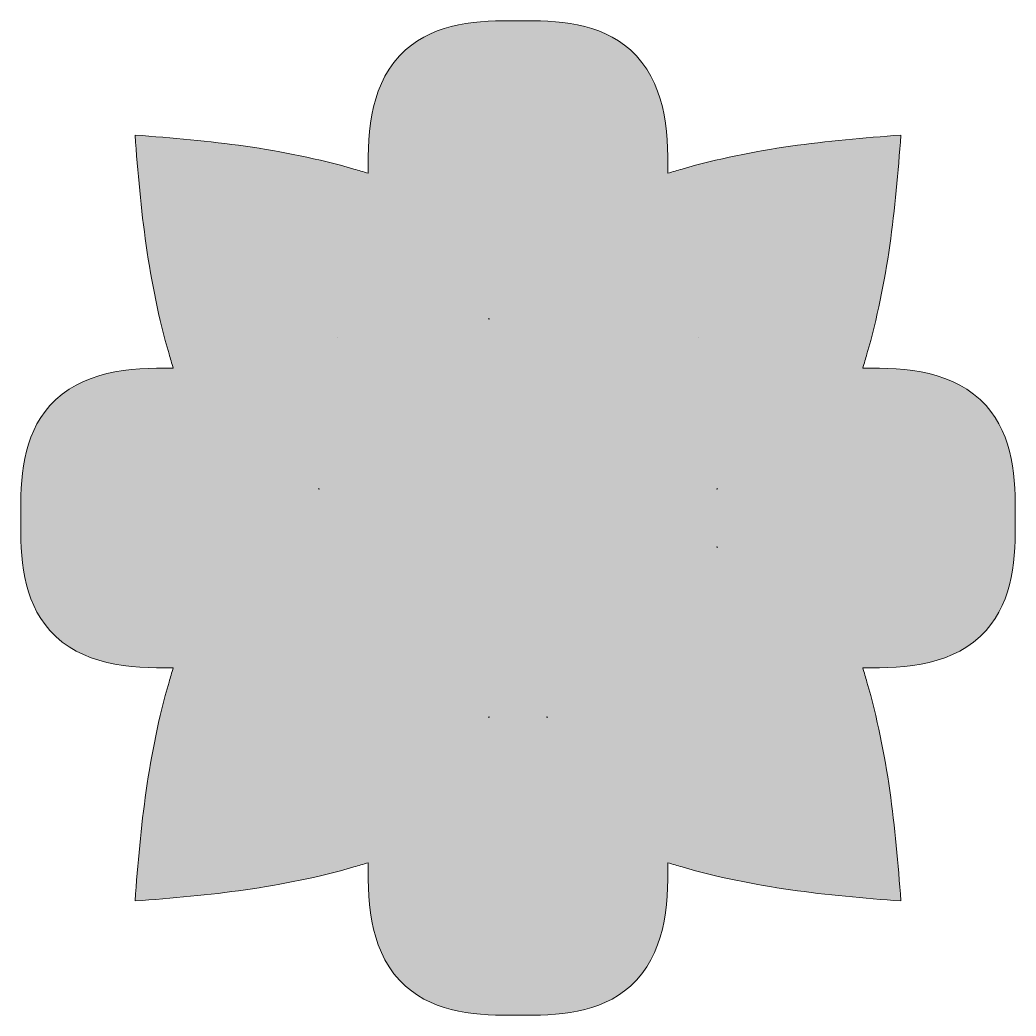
# Model space of a CAD drawing. Header units: inches. Extents: x 57 to 653, y -399 to -7.
# Drawn here: x 364.8 to 549.9, y -399.2 to -214.1 of the extents above; entities that cross this region are included whole.
import ezdxf

# ---------------------------------------------------------------- set-up
doc = ezdxf.new("R2010")
doc.units = ezdxf.units.IN
doc.header["$MEASUREMENT"] = 0
doc.layers.add('Layer 1', color=7, linetype='Continuous')

# ---------------------------------------------------------------- blocks, each defined once
blk = doc.blocks.new('block 2')
at = {"layer": 'Layer 1', "true_color": 0x0c2d56}
h = blk.add_hatch(color=158, dxfattribs=at)
h.dxf.hatch_style = 2
edge = h.paths.add_edge_path()
edge.add_spline(control_points=[(544.3, -285.79), (538.51, -279.32), (529.52, -278.74), (521.39, -278.83), (521.66, -277.93), (521.91, -277.05), (522.16, -276.19), (526.02, -262.96), (527.5, -249.25), (528.46, -235.54), (514.75, -236.5), (501.04, -237.98), (487.81, -241.84), (486.95, -242.09), (486.07, -242.34), (485.17, -242.61), (485.26, -234.48), (484.68, -225.49), (478.21, -219.7), (472.56, -214.63), (464.66, -214.13), (457.33, -214.3), (450.01, -214.13), (442.11, -214.63), (436.45, -219.7), (429.98, -225.49), (429.41, -234.48), (429.5, -242.61), (428.6, -242.34), (427.71, -242.09), (426.86, -241.84), (413.62, -237.98), (399.92, -236.5), (386.2, -235.54), (387.16, -249.25), (388.65, -262.96), (392.5, -276.19), (392.75, -277.05), (393.01, -277.93), (393.28, -278.83), (385.15, -278.74), (376.15, -279.32), (370.36, -285.79), (365.3, -291.44), (364.8, -299.34), (364.96, -306.67), (364.8, -313.99), (365.3, -321.89), (370.36, -327.55), (376.15, -334.02), (385.15, -334.59), (393.28, -334.5), (393.01, -335.4), (392.75, -336.29), (392.5, -337.14), (388.65, -350.38), (387.16, -364.08), (386.2, -377.8), (399.92, -376.84), (413.62, -375.35), (426.86, -371.5), (427.71, -371.25), (428.6, -370.99), (429.5, -370.72), (429.41, -378.85), (429.98, -387.85), (436.45, -393.64), (442.11, -398.7), (450.01, -399.2), (457.33, -399.04), (464.66, -399.2), (472.56, -398.7), (478.21, -393.64), (484.68, -387.85), (485.26, -378.85), (485.17, -370.72), (486.07, -370.99), (486.95, -371.25), (487.81, -371.5), (501.04, -375.35), (514.75, -376.84), (528.46, -377.8), (527.5, -364.08), (526.02, -350.38), (522.16, -337.14), (521.91, -336.29), (521.66, -335.4), (521.39, -334.5), (529.52, -334.59), (538.51, -334.02), (544.3, -327.55), (549.37, -321.89), (549.87, -313.99), (549.7, -306.67), (549.87, -299.34), (549.37, -291.44), (544.3, -285.79)], knot_values=[0, 0, 0, 0, 1, 1, 1, 2, 2, 2, 3, 3, 3, 4, 4, 4, 5, 5, 5, 6, 6, 6, 7, 7, 7, 8, 8, 8, 9, 9, 9, 10, 10, 10, 11, 11, 11, 12, 12, 12, 13, 13, 13, 14, 14, 14, 15, 15, 15, 16, 16, 16, 17, 17, 17, 18, 18, 18, 19, 19, 19, 20, 20, 20, 21, 21, 21, 22, 22, 22, 23, 23, 23, 24, 24, 24, 25, 25, 25, 26, 26, 26, 27, 27, 27, 28, 28, 28, 29, 29, 29, 30, 30, 30, 31, 31, 31, 32, 32, 32, 32], degree=3, periodic=1)
edge = h.paths.add_edge_path()
edge.add_spline(control_points=[(420.37, -301.3), (420.37, -301.3), (420.21, -301.23), (420.21, -301.23), (420.26, -301.24), (420.32, -301.26), (420.37, -301.27), (420.37, -301.28), (420.37, -301.29), (420.37, -301.3)], knot_values=[0, 0, 0, 0, 1, 1, 1, 2, 2, 2, 3, 3, 3, 3], degree=3, periodic=1)
edge = h.paths.add_edge_path()
edge.add_spline(control_points=[(451.9, -343.79), (451.91, -343.74), (451.92, -343.68), (451.94, -343.63), (451.95, -343.63), (451.96, -343.63), (451.97, -343.63), (451.97, -343.63), (451.9, -343.79), (451.9, -343.79)], knot_values=[0, 0, 0, 0, 1, 1, 1, 2, 2, 2, 3, 3, 3, 3], degree=3, periodic=1)
edge = h.paths.add_edge_path()
edge.add_spline(control_points=[(451.94, -269.7), (451.92, -269.65), (451.91, -269.6), (451.9, -269.55), (451.9, -269.55), (451.97, -269.7), (451.97, -269.7), (451.96, -269.7), (451.95, -269.7), (451.94, -269.7)], knot_values=[0, 0, 0, 0, 1, 1, 1, 2, 2, 2, 3, 3, 3, 3], degree=3, periodic=1)
edge = h.paths.add_edge_path()
edge.add_spline(control_points=[(462.7, -343.63), (462.71, -343.63), (462.72, -343.63), (462.73, -343.63), (462.74, -343.68), (462.76, -343.74), (462.77, -343.79), (462.77, -343.79), (462.7, -343.63), (462.7, -343.63)], knot_values=[0, 0, 0, 0, 1, 1, 1, 2, 2, 2, 3, 3, 3, 3], degree=3, periodic=1)
edge = h.paths.add_edge_path()
edge.add_spline(control_points=[(494.3, -312.06), (494.3, -312.05), (494.3, -312.04), (494.3, -312.03), (494.3, -312.03), (494.45, -312.1), (494.45, -312.1), (494.4, -312.09), (494.35, -312.08), (494.3, -312.06)], knot_values=[0, 0, 0, 0, 1, 1, 1, 2, 2, 2, 3, 3, 3, 3], degree=3, periodic=1)
edge = h.paths.add_edge_path()
edge.add_spline(control_points=[(494.3, -301.3), (494.3, -301.29), (494.3, -301.28), (494.3, -301.27), (494.35, -301.26), (494.4, -301.24), (494.45, -301.23), (494.45, -301.23), (494.3, -301.3), (494.3, -301.3)], knot_values=[0, 0, 0, 0, 1, 1, 1, 2, 2, 2, 3, 3, 3, 3], degree=3, periodic=1)
at = {"layer": 'Layer 1', "true_color": 0x06b8ba}
h = blk.add_hatch(color=132, dxfattribs=at)
h.dxf.hatch_style = 2
edge = h.paths.add_edge_path()
edge.add_spline(control_points=[(490.91, -273.09), (490.91, -273.09), (490.91, -273.09), (490.91, -273.09), (490.91, -273.09), (490.91, -273.09), (490.91, -273.09), (490.91, -273.09), (490.91, -273.09), (490.91, -273.09)], knot_values=[0, 0, 0, 0, 1, 1, 1, 2, 2, 2, 3, 3, 3, 3], degree=3, periodic=1)
at = {"layer": 'Layer 1', "lineweight": 0}
blk.add_lwpolyline([(423.75, -273.09), (423.75, -273.09), (423.75, -273.09), (423.75, -273.09)], dxfattribs=at)
for points, knots in [([(544.3, -285.79), (538.51, -279.32), (529.52, -278.74), (521.39, -278.83), (521.66, -277.93), (521.91, -277.05), (522.16, -276.19), (526.02, -262.96), (527.5, -249.25), (528.46, -235.54), (514.75, -236.5), (501.04, -237.98), (487.81, -241.84), (486.95, -242.09), (486.07, -242.34), (485.17, -242.61), (485.26, -234.48), (484.68, -225.49), (478.21, -219.7), (472.56, -214.63), (464.66, -214.13), (457.33, -214.3), (450.01, -214.13), (442.11, -214.63), (436.45, -219.7), (429.98, -225.49), (429.41, -234.48), (429.5, -242.61), (428.6, -242.34), (427.71, -242.09), (426.86, -241.84), (413.62, -237.98), (399.92, -236.5), (386.2, -235.54), (387.16, -249.25), (388.65, -262.96), (392.5, -276.19), (392.75, -277.05), (393.01, -277.93), (393.28, -278.83), (385.15, -278.74), (376.15, -279.32), (370.36, -285.79), (365.3, -291.44), (364.8, -299.34), (364.96, -306.67), (364.8, -313.99), (365.3, -321.89), (370.36, -327.55), (376.15, -334.02), (385.15, -334.59), (393.28, -334.5), (393.01, -335.4), (392.75, -336.29), (392.5, -337.14), (388.65, -350.38), (387.16, -364.08), (386.2, -377.8), (399.92, -376.84), (413.62, -375.35), (426.86, -371.5), (427.71, -371.25), (428.6, -370.99), (429.5, -370.72), (429.41, -378.85), (429.98, -387.85), (436.45, -393.64), (442.11, -398.7), (450.01, -399.2), (457.33, -399.04), (464.66, -399.2), (472.56, -398.7), (478.21, -393.64), (484.68, -387.85), (485.26, -378.85), (485.17, -370.72), (486.07, -370.99), (486.95, -371.25), (487.81, -371.5), (501.04, -375.35), (514.75, -376.84), (528.46, -377.8), (527.5, -364.08), (526.02, -350.38), (522.16, -337.14), (521.91, -336.29), (521.66, -335.4), (521.39, -334.5), (529.52, -334.59), (538.51, -334.02), (544.3, -327.55), (549.37, -321.89), (549.87, -313.99), (549.7, -306.67), (549.87, -299.34), (549.37, -291.44), (544.3, -285.79)], [0, 0, 0, 0, 1, 1, 1, 2, 2, 2, 3, 3, 3, 4, 4, 4, 5, 5, 5, 6, 6, 6, 7, 7, 7, 8, 8, 8, 9, 9, 9, 10, 10, 10, 11, 11, 11, 12, 12, 12, 13, 13, 13, 14, 14, 14, 15, 15, 15, 16, 16, 16, 17, 17, 17, 18, 18, 18, 19, 19, 19, 20, 20, 20, 21, 21, 21, 22, 22, 22, 23, 23, 23, 24, 24, 24, 25, 25, 25, 26, 26, 26, 27, 27, 27, 28, 28, 28, 29, 29, 29, 30, 30, 30, 31, 31, 31, 32, 32, 32, 32]), ([(451.94, -269.7), (451.92, -269.65), (451.91, -269.6), (451.9, -269.55), (451.9, -269.55), (451.97, -269.7), (451.97, -269.7), (451.96, -269.7), (451.95, -269.7), (451.94, -269.7)], [0, 0, 0, 0, 1, 1, 1, 2, 2, 2, 3, 3, 3, 3]), ([(490.91, -273.09), (490.91, -273.09), (490.91, -273.09), (490.91, -273.09), (490.91, -273.09), (490.91, -273.09), (490.91, -273.09), (490.91, -273.09), (490.91, -273.09), (490.91, -273.09)], [0, 0, 0, 0, 1, 1, 1, 2, 2, 2, 3, 3, 3, 3]), ([(420.37, -301.3), (420.37, -301.3), (420.21, -301.23), (420.21, -301.23), (420.26, -301.24), (420.32, -301.26), (420.37, -301.27), (420.37, -301.28), (420.37, -301.29), (420.37, -301.3)], [0, 0, 0, 0, 1, 1, 1, 2, 2, 2, 3, 3, 3, 3]), ([(494.3, -301.3), (494.3, -301.29), (494.3, -301.28), (494.3, -301.27), (494.35, -301.26), (494.4, -301.24), (494.45, -301.23), (494.45, -301.23), (494.3, -301.3), (494.3, -301.3)], [0, 0, 0, 0, 1, 1, 1, 2, 2, 2, 3, 3, 3, 3]), ([(494.3, -312.06), (494.3, -312.05), (494.3, -312.04), (494.3, -312.03), (494.3, -312.03), (494.45, -312.1), (494.45, -312.1), (494.4, -312.09), (494.35, -312.08), (494.3, -312.06)], [0, 0, 0, 0, 1, 1, 1, 2, 2, 2, 3, 3, 3, 3]), ([(451.9, -343.79), (451.91, -343.74), (451.92, -343.68), (451.94, -343.63), (451.95, -343.63), (451.96, -343.63), (451.97, -343.63), (451.97, -343.63), (451.9, -343.79), (451.9, -343.79)], [0, 0, 0, 0, 1, 1, 1, 2, 2, 2, 3, 3, 3, 3]), ([(462.7, -343.63), (462.71, -343.63), (462.72, -343.63), (462.73, -343.63), (462.74, -343.68), (462.76, -343.74), (462.77, -343.79), (462.77, -343.79), (462.7, -343.63), (462.7, -343.63)], [0, 0, 0, 0, 1, 1, 1, 2, 2, 2, 3, 3, 3, 3])]:
    blk.add_open_spline(points, degree=3, knots=knots, dxfattribs=at)

msp = doc.modelspace()

# ---------------------------------------------------------------- block references
at = {"layer": 'Layer 1'}
msp.add_blockref('block 2', (0, 0), dxfattribs=at)

doc.saveas('drawing.dxf')
